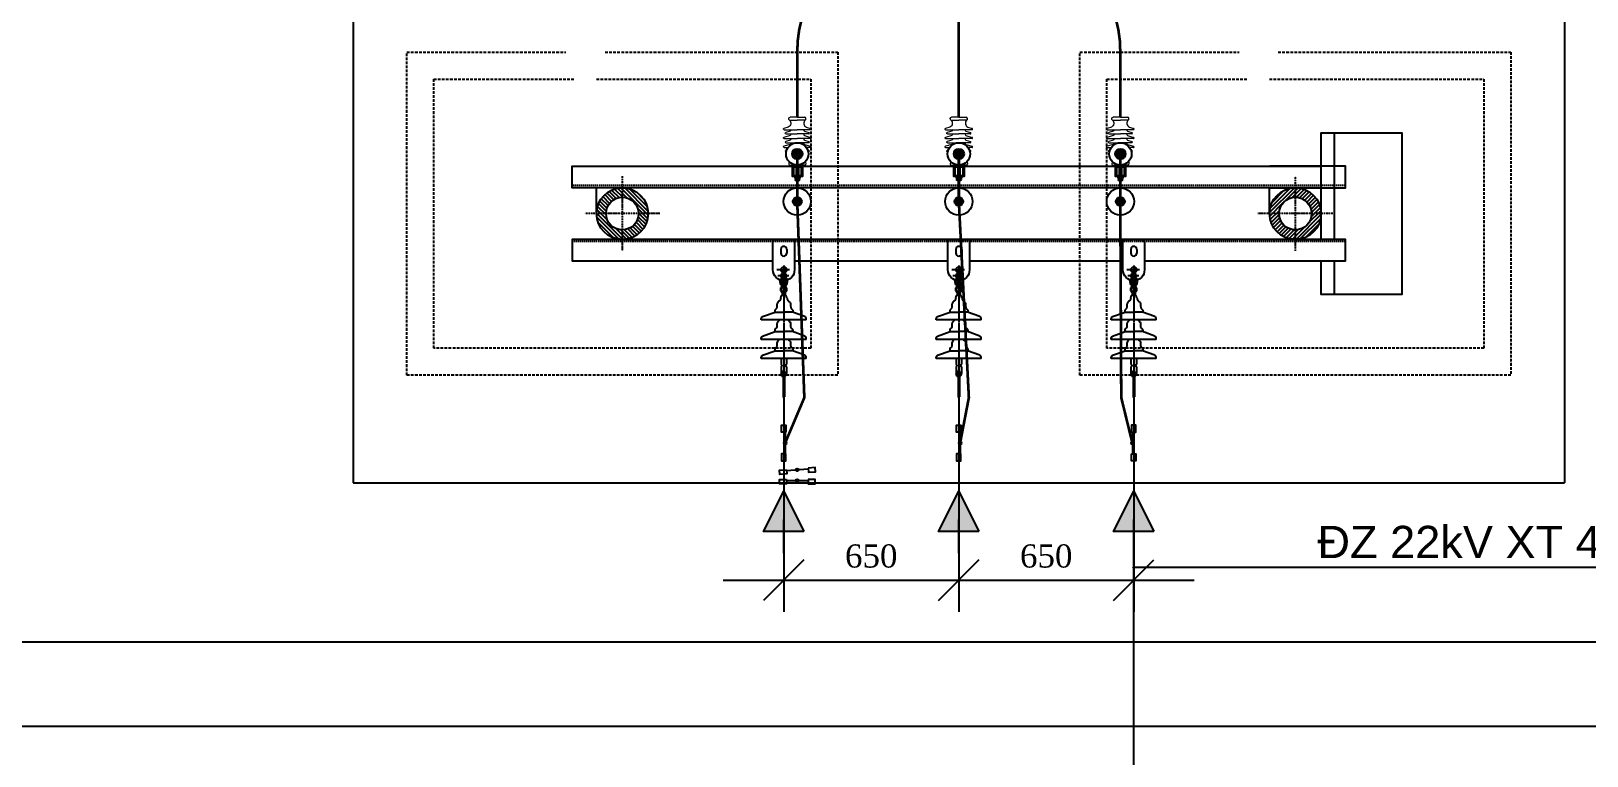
# Model space of a CAD drawing. Header units: inches. Extents: x -246336 to 136055, y -106871 to 69513.
# Drawn here: x -126574 to -120796, y 1425 to 4118 of the extents above; entities that cross this region are included whole.
import ezdxf

# ---------------------------------------------------------------- set-up
doc = ezdxf.new("R2010")
doc.units = ezdxf.units.IN
doc.header["$MEASUREMENT"] = 0
for name, pattern in [('ACAD_ISO10W100', [18.5, 12, -3, 0.5, -3]), ('CENTER', [2, 1.25, -0.25, 0.25, -0.25]), ('DASHED', [0.75, 0.5, -0.25]), ('DASHEDX2', [1.5, 1, -0.5])]:
    doc.linetypes.add(name, pattern=pattern)
doc.layers.add('Hoa Nhon 2T1', color=7, linetype='Continuous')
doc.layers.add('XA-TT1', color=7, linetype='Continuous')
doc.styles.get("Standard").update_dxf_attribs({"font": 'VNTIME_0.TTF', "height": 86})
doc.styles.add('VU', font='arial.ttf', dxfattribs={"height": 12})
doc.linetypes.add('FENCELINE2', pattern='A,6.35,-2.54,[132,ltypeshp.shx,S=2.54,R=0,X=-2.54,Y=0],-2.54,25.4', length=36.83)
doc.dimstyles.new('TAM', dxfattribs={"dimscale": 75, "dimtxt": 2, "dimasz": 2, "dimexe": 3, "dimexo": 2, "dimgap": 1, "dimtad": 0, "dimtoh": 1, "dimdec": 0, "dimdsep": 46, "dimtxsty": 'Standard', "dimblk1": 'OBLIQUE', "dimblk2": 'OBLIQUE', "dimsah": 1, "dimcen": -1, "dimdle": 3, "dimclrd": 251, "dimclre": 251, "dimadec": 0, "dimazin": 0, "dimtfac": 1, "dimtdec": 0, "dimtmove": 0, "dimatfit": 3, "dimldrblk": 'OBLIQUE', "dimfxl": 1, "dimtvp": 1, "dimtolj": 1, "dimtzin": 0, "dimarcsym": 0})
doc.dimstyles.new('TL1-10', dxfattribs={"dimtxt": 14, "dimasz": 7, "dimexe": 0, "dimexo": 0, "dimgap": 2, "dimtad": 1, "dimdec": 0, "dimlfac": 10, "dimzin": 9, "dimdsep": 46, "dimtxsty": 'VU', "dimblk": 'OBLIQUE', "dimcen": 2, "dimclrd": 4, "dimclre": 4, "dimclrt": 7, "dimadec": 0, "dimazin": 0, "dimtfac": 1, "dimtdec": 0, "dimtix": 1, "dimtmove": 2, "dimatfit": 3, "dimldrblk": 'OBLIQUE', "dimfxl": 1, "dimtolj": 1, "dimtzin": 9, "dimarcsym": 0})

# ---------------------------------------------------------------- blocks, each defined once
blk = doc.blocks.new('SU')
for p, q in [((-53, 759), (-86, 667)), ((-29, 769), (-39, 769)), ((-29, 769), (-29, 436)), ((92, 759), (58, 667)), ((116, 769), (106, 769)), ((116, 769), (116, 436)), ((234, 759), (200, 667)), ((258, 769), (248, 769)), ((258, 769), (258, 436)), ((-338, 617), (-371, 617)), ((-371, 617), (-371, 614)), ((-304, 614), (-371, 614)), ((-304, 591), (-371, 591)), ((-371, 587), (-371, 591)), ((-338, 587), (-371, 587)), ((-354, 619), (-363, 619)), ((-363, 619), (-363, 617)), ((-363, 586), (-363, 587)), ((-354, 586), (-363, 586)), ((-361, 619), (-361, 623)), ((-361, 585), (-361, 581)), ((-354, 624), (-359, 624)), ((-354, 586), (-359, 586)), ((-354, 580), (-359, 580)), ((-358, 623), (-358, 619)), ((-358, 623), (-358, 619)), ((-358, 581), (-358, 585)), ((-358, 581), (-358, 585)), ((-357, 591), (-357, 614)), ((-357, 580), (-357, 577)), ((-357, 577), (-356, 576)), ((-357, 577), (-354, 577)), ((-356, 576), (-354, 576)), ((-354, 624), (-349, 624)), ((-354, 619), (-346, 619)), ((-354, 586), (-346, 586)), ((-354, 586), (-349, 586)), ((-354, 580), (-349, 580)), ((-351, 577), (-354, 577)), ((-352, 576), (-354, 576)), ((-351, 577), (-352, 576)), ((-351, 623), (-351, 619)), ((-351, 591), (-351, 614)), ((-351, 581), (-351, 585)), ((-351, 580), (-351, 577)), ((-348, 619), (-348, 623)), ((-348, 585), (-348, 581)), ((-346, 619), (-346, 617)), ((-346, 586), (-346, 587)), ((-338, 617), (-327, 629)), ((-338, 587), (-327, 576)), ((-304, 629), (-327, 629)), ((-304, 576), (-327, 576)), ((-304, 614), (-278, 614)), ((-304, 591), (-278, 591)), ((-280, 591), (-275, 591)), ((-278, 614), (-275, 614)), ((-232, 614), (-209, 614)), ((-232, 591), (-209, 591)), ((-86, 667), (-86, 602)), ((-86, 538), (-86, 602)), ((58, 667), (58, 602)), ((58, 538), (58, 602)), ((200, 667), (200, 602)), ((200, 538), (200, 602)), ((259, 623), (299, 623)), ((259, 582), (299, 582)), ((305, 616), (303, 618)), ((305, 588), (303, 586)), ((314, 616), (316, 618)), ((314, 588), (316, 586)), ((320, 623), (325, 623)), ((320, 582), (325, 582)), ((320, 582), (370, 582)), ((325, 623), (370, 623)), ((360, 611), (370, 611)), ((360, 594), (370, 594)), ((-53, 446), (-86, 538)), ((92, 446), (58, 538)), ((234, 446), (200, 538)), ((-29, 436), (-39, 436)), ((116, 436), (106, 436)), ((258, 436), (248, 436))]:
    blk.add_line(p, q)
at = {"color": 4, "linetype": 'CENTER', "ltscale": 10}
for p, q in [((-430, 602), (910, 602)), ((-399, 644), (-399, 551))]:
    blk.add_line(p, q, dxfattribs=at)
at = {"color": 4}
for p, q in [((-357, 598), (-351, 598)), ((-356, 591), (-356, 598)), ((-356, 576), (-356, 580)), ((-354, 639), (-354, 559)), ((-352, 591), (-352, 598)), ((-352, 576), (-352, 580))]:
    blk.add_line(p, q, dxfattribs=at)
at = {"color": 9}
for p, q in [((390, 608), (541, 608)), ((391, 597), (547, 597))]:
    blk.add_line(p, q, dxfattribs=at)
blk.add_lwpolyline([(-399, 611), (-328, 611), (-328, 594), (-399, 594)])
for centre, radius in [((-304, 602), 11.2), ((-254, 602), 16)]:
    blk.add_circle(centre, radius)
for centre, radius, start, end in [((-39, 754), 15, 90, 160.2802), ((106, 754), 15, 90, 160.2802), ((248, 754), 15, 90, 160.2802), ((-359, 622), 1.95, 32.9022, 147.0978), ((-359, 584), 1.95, 32.9022, 147.0978), ((-359, 582), 1.95, 212.9022, 327.0978), ((-354, 617), 6.77, 60.3023, 119.6977), ((-354, 617), 6.77, 60.3023, 119.6977), ((-354, 580), 6.77, 60.3023, 119.6977), ((-354, 587), 6.77, 240.3023, 299.6977), ((-354, 587), 6.77, 240.3023, 299.6977), ((-349, 622), 1.95, 32.9022, 147.0978), ((-349, 584), 1.95, 32.9022, 147.0978), ((-349, 582), 1.95, 212.9022, 327.0978), ((-304, 602), 26.3, 25.3769, 90), ((-304, 602), 26.3, 270, 334.6231), ((-278, 619), 5, 270, 326.3049), ((-278, 586), 5, 33.6951, 90), ((-254, 602), 24.3, 213.6951, 146.3049), ((-189, 602), 22.8, 90, 270), ((293, 614), 11.2, 25.6706, 58.4804), ((293, 591), 11.2, 301.5196, 334.3294), ((310, 621), 6, 225.0339, 314.9661), ((310, 584), 6, 45.0339, 134.9661), ((326, 614), 11.2, 121.5196, 154.3294), ((326, 591), 11.2, 205.6706, 238.4804), ((360, 602), 8.86, 90, 270), ((370, 602), 20.7, 270, 90), ((370, 602), 8.86, 270, 90), ((-39, 451), 15, 199.7198, 270), ((106, 451), 15, 199.7198, 270), ((248, 451), 15, 199.7198, 270)]:
    blk.add_arc(centre, radius, start, end)
for points in [[(-189, 625), (-177, 629), (-168, 637), (-150, 652), (-113, 657), (-99, 669), (-86, 667)], [(-189, 580), (-177, 576), (-168, 568), (-150, 553), (-113, 548), (-99, 536), (-86, 538)]]:
    blk.add_spline(points, degree=3)
for points, knots in [([(-29, 632), (-27, 633), (-19, 641), (-4, 660), (29, 646), (42, 673), (54, 669), (58, 667)], [17.292777, 17.292777, 17.292777, 17.292777, 24.779036, 47.769228, 85.139292, 103.993282, 117.459235, 117.459235, 117.459235, 117.459235]), ([(116, 634), (117, 635), (123, 642), (138, 660), (171, 646), (184, 673), (196, 669), (200, 667)], [20.754354, 20.754354, 20.754354, 20.754354, 24.779036, 47.769228, 85.139292, 103.993282, 117.459235, 117.459235, 117.459235, 117.459235]), ([(-29, 573), (-27, 572), (-19, 564), (-4, 545), (29, 559), (42, 532), (54, 536), (58, 538)], [17.292777, 17.292777, 17.292777, 17.292777, 24.779036, 47.769228, 85.139292, 103.993282, 117.459235, 117.459235, 117.459235, 117.459235]), ([(116, 571), (117, 570), (123, 563), (138, 545), (171, 559), (184, 532), (196, 536), (200, 538)], [20.754354, 20.754354, 20.754354, 20.754354, 24.779036, 47.769228, 85.139292, 103.993282, 117.459235, 117.459235, 117.459235, 117.459235])]:
    blk.add_open_spline(points, degree=3, knots=knots)
blk.add_open_spline([(541, 608), (542, 606), (544, 602), (546, 599), (547, 597)], degree=3, knots=[23.521858, 23.521858, 23.521858, 23.521858, 27.44351, 31.421956, 31.421956, 31.421956, 31.421956], dxfattribs=at)
blk = doc.blocks.new('_OBLIQUE')
at = {"color": 0, "linetype": 'ByBlock'}
blk.add_line((-0.5, -0.5), (0.5, 0.5), dxfattribs=at)
blk = doc.blocks.new('*D101')
at = {"color": 251, "lineweight": -2}
for p, q in [((-123778.9, 2177.9), (-123778.9, 2303)), ((-123128.9, 2177.9), (-123128.9, 2303)), ((-124003.9, 2078), (-122903.9, 2078))]:
    blk.add_line(p, q, dxfattribs=at)
at = {"layer": 'Defpoints', "color": 0}
for p in [(-123778.9, 2027.9), (-123128.9, 2078), (-123128.9, 2027.9)]:
    blk.add_point(p, dxfattribs=at)
at = {"color": 251, "lineweight": -2, "xscale": 150, "yscale": 150, "zscale": 150, "rotation": 180}
blk.add_blockref('_OBLIQUE', (-123778.9, 2078), dxfattribs=at)
at = {"color": 251, "lineweight": -2, "xscale": 150, "yscale": 150, "zscale": 150}
blk.add_blockref('_OBLIQUE', (-123128.9, 2078), dxfattribs=at)
at = {"color": 0, "insert": (-123453.9, 2167.3), "char_height": 86, "attachment_point": 5}
blk.add_mtext('\\A1;650', dxfattribs=at)
blk = doc.blocks.new('*D102')
at = {"color": 251, "lineweight": -2}
for p, q in [((-123128.9, 2177.9), (-123128.9, 2303)), ((-122478.9, -3715.4), (-122478.9, 2303)), ((-123353.9, 2078), (-122253.9, 2078))]:
    blk.add_line(p, q, dxfattribs=at)
at = {"layer": 'Defpoints', "color": 0}
for p in [(-123128.9, 2027.9), (-122478.9, 2078), (-122478.9, -3865.4)]:
    blk.add_point(p, dxfattribs=at)
at = {"color": 251, "lineweight": -2, "xscale": 150, "yscale": 150, "zscale": 150, "rotation": 180}
blk.add_blockref('_OBLIQUE', (-123128.9, 2078), dxfattribs=at)
at = {"color": 251, "lineweight": -2, "xscale": 150, "yscale": 150, "zscale": 150}
blk.add_blockref('_OBLIQUE', (-122478.9, 2078), dxfattribs=at)
at = {"color": 0, "insert": (-122803.9, 2167.3), "char_height": 86, "attachment_point": 5}
blk.add_mtext('\\A1;650', dxfattribs=at)
blk = doc.blocks.new('01')
for points in [[(39020.64, -7246.37, 1), (39024.48, -7246.37, 1)], [(39020.93, -7264.02, -1), (39024.2, -7264.02, -1)]]:
    blk.add_hatch(color=256).paths.add_polyline_path(points)
at = {"color": 4, "linetype": 'Continuous', "lineweight": 5}
for p, q in [((39019.61, -7233.83), (39022.56, -7233.83)), ((39022.56, -7232.71), (39019.86, -7232.71)), ((39022.56, -7232.71), (39025.26, -7232.71)), ((39025.51, -7233.83), (39022.56, -7233.83)), ((39019.22, -7236.37), (39017.62, -7236.88)), ((39019.93, -7239.48), (39017.62, -7240.2)), ((39017.65, -7237.35), (39022.56, -7237.35)), ((39019.93, -7237.93), (39018.26, -7238.44)), ((39018.31, -7238.89), (39022.56, -7238.89)), ((39027.47, -7237.35), (39022.56, -7237.35)), ((39026.82, -7238.89), (39022.56, -7238.89)), ((39025.19, -7237.93), (39026.86, -7238.44)), ((39025.19, -7239.48), (39027.5, -7240.2)), ((39025.91, -7236.37), (39027.5, -7236.88)), ((39019.93, -7242.8), (39017.62, -7243.52)), ((39017.65, -7240.67), (39022.56, -7240.67)), ((39017.65, -7243.99), (39019.14, -7243.99)), ((39019.93, -7241.25), (39018.26, -7241.76)), ((39018.63, -7244.97), (39018.26, -7245.08)), ((39018.31, -7242.21), (39022.56, -7242.21)), ((39018.31, -7245.53), (39018.47, -7245.53)), ((39027.47, -7240.67), (39022.56, -7240.67)), ((39026.82, -7242.21), (39022.56, -7242.21)), ((39025.19, -7241.25), (39026.86, -7241.76)), ((39025.19, -7242.8), (39027.5, -7243.52)), ((39027.47, -7243.99), (39025.99, -7243.99)), ((39026.49, -7244.97), (39026.86, -7245.08)), ((39026.82, -7245.53), (39026.65, -7245.53)), ((39019.46, -7249.16), (39019.37, -7250.2)), ((39019.72, -7250.54), (39022.56, -7250.54)), ((39022.02, -7250.54), (39022.02, -7255.08)), ((39025.4, -7250.54), (39022.56, -7250.54)), ((39023.1, -7250.54), (39023.1, -7255.08)), ((39025.67, -7249.16), (39025.75, -7250.2)), ((39021.61, -7255.21), (39021.61, -7255.87)), ((39022.02, -7253.52), (39022.56, -7253.52)), ((39022.02, -7256.4), (39022.13, -7256.51)), ((39022.08, -7255.28), (39022.08, -7255.87)), ((39022.13, -7256.51), (39022.56, -7256.51)), ((39023.1, -7253.52), (39022.56, -7253.52)), ((39022.99, -7256.51), (39022.56, -7256.51)), ((39023.1, -7256.4), (39022.99, -7256.51)), ((39023.05, -7255.28), (39023.05, -7255.87)), ((39023.52, -7255.21), (39023.52, -7255.87))]:
    blk.add_line(p, q, dxfattribs=at)
at = {"color": 4, "linetype": 'Continuous'}
for p, q in [((39021.84, -7255.94), (39022.56, -7255.94)), ((39022.02, -7255.94), (39022.02, -7256.4)), ((39023.28, -7255.94), (39022.56, -7255.94)), ((39023.1, -7255.94), (39023.1, -7256.4))]:
    blk.add_line(p, q, dxfattribs=at)
at = {"color": 4, "linetype": 'CENTER', "ltscale": 0.05}
for p, q in [((39023.1, -7256.4), (39022.02, -7256.4)), ((39022.13, -7255.94), (39022.13, -7256.51)), ((39022.99, -7255.94), (39022.99, -7256.51))]:
    blk.add_line(p, q, dxfattribs=at)
at = {"color": 4, "linetype": 'CENTER', "lineweight": 5, "ltscale": 0.05}
for p, q in [((39022.13, -7253.52), (39022.13, -7255.08)), ((39022.99, -7253.52), (39022.99, -7255.08))]:
    blk.add_line(p, q, dxfattribs=at)
at = {"color": 4, "flags": 128}
for points in [[(39024.16, -7250.94), (39024.53, -7250.94), (39024.53, -7254.73), (39020.75, -7254.73), (39020.75, -7254.35)], [(39021.13, -7254.73), (39020.75, -7254.73), (39020.75, -7250.94), (39024.53, -7250.94), (39024.53, -7251.32)], [(39021.13, -7254.35), (39024.16, -7254.35), (39024.16, -7251.32)], [(39024.16, -7251.32), (39021.13, -7251.32), (39021.13, -7254.35)]]:
    blk.add_lwpolyline(points, dxfattribs=at)
at = {"color": 4, "linetype": 'Continuous', "lineweight": 5}
for points in [[(39022.56, -7255.08), (39021.48, -7255.08), (39021.48, -7255.21), (39022.56, -7255.21)], [(39022.56, -7255.08), (39023.64, -7255.08), (39023.64, -7255.21), (39022.56, -7255.21)]]:
    blk.add_lwpolyline(points, dxfattribs=at)
for centre, radius in [((39022.56, -7246.37), 4.17), ((39022.56, -7246.37), 1.92), ((39022.56, -7264.02), 5.07), ((39022.56, -7264.02), 1.63)]:
    blk.add_circle(centre, radius)
for centre, start, end in [((39019.74, -7250.18), 182.54894, 267.93442), ((39025.39, -7250.18), 272.06558, 357.45106)]:
    blk.add_arc(centre, 0.363, start, end, dxfattribs=at)
at = {"color": 4, "linetype": 'Continuous'}
for centre, radius, start, end in [((39021.84, -7255.62), 0.414, 55.46302, 124.53698), ((39021.84, -7255.53), 0.414, 235.46302, 304.53698), ((39022.56, -7256.86), 1.65, 90, 107.07487), ((39022.56, -7254.29), 1.65, 252.92513, 270), ((39022.56, -7256.86), 1.65, 72.92513, 90), ((39022.56, -7254.29), 1.65, 270, 287.07487), ((39023.28, -7255.62), 0.414, 55.46302, 124.53698), ((39023.28, -7255.53), 0.414, 235.46302, 304.53698)]:
    blk.add_arc(centre, radius, start, end, dxfattribs=at)
at = {"color": 4, "linetype": 'Continuous', "lineweight": 5, "extrusion": (0, 0, -1)}
for centre, major_axis, start_param, end_param in [((39018.71, -7234.98), (0, -1.48), 3.818652, 5.922667), ((39019.98, -7233.33), (0, -0.63), 0.645144, 2.955385), ((39017.69, -7237.11), (0, -0.242), 0.149844, 2.840876), ((39017.69, -7240.43), (0, -0.242), 0.149844, 2.840876), ((39018.3, -7238.67), (0, -0.229), -0.047539, 2.975238), ((39019.86, -7237.63), (0, -0.309), 3.543905, 6.035893), ((39019.86, -7239.18), (0, -0.309), 3.543905, 6.035893), ((39017.69, -7243.75), (0, -0.242), 0.149844, 2.840876), ((39018.3, -7241.99), (0, -0.229), -0.047539, 2.975238), ((39018.3, -7245.3), (0, -0.229), -0.047539, 2.975238), ((39019.86, -7240.95), (0, -0.309), 3.543905, 6.035893), ((39019.86, -7242.5), (0, -0.309), 3.543905, 6.035893)]:
    blk.add_ellipse(centre, major_axis=major_axis, ratio=0.970874, start_param=start_param, end_param=end_param, dxfattribs=at)
at = {"color": 4, "linetype": 'Continuous', "lineweight": 5}
for centre, major_axis, start_param, end_param in [((39026.41, -7234.98), (0, -1.48), 3.818652, 5.922667), ((39025.14, -7233.33), (0, -0.63), 0.645144, 2.955385), ((39025.26, -7237.63), (0, -0.309), 3.543905, 6.035893), ((39025.26, -7239.18), (0, -0.309), 3.543905, 6.035893), ((39026.83, -7238.67), (0, -0.229), -0.047539, 2.975238), ((39027.43, -7237.11), (0, -0.242), 0.149844, 2.840876), ((39027.43, -7240.43), (0, -0.242), 0.149844, 2.840876), ((39025.26, -7240.95), (0, -0.309), 3.543905, 6.035893), ((39025.26, -7242.5), (0, -0.309), 3.543905, 6.035893), ((39026.83, -7241.99), (0, -0.229), -0.047539, 2.975238), ((39026.83, -7245.3), (0, -0.229), -0.047539, 2.975238), ((39027.43, -7243.75), (0, -0.242), 0.149844, 2.840876)]:
    blk.add_ellipse(centre, major_axis=major_axis, ratio=0.970874, start_param=start_param, end_param=end_param, dxfattribs=at)

msp = doc.modelspace()

# ---------------------------------------------------------------- hatches: boundary and pattern name
h = msp.add_hatch(color=256)
edge = h.paths.add_edge_path()
edge.add_arc((-123773.739, 2587.31), 5, 0, 360)
h = msp.add_hatch(color=256)
edge = h.paths.add_edge_path()
edge.add_arc((-123123.739, 2587.31), 5, 0, 360)
h = msp.add_hatch(color=256)
edge = h.paths.add_edge_path()
edge.add_arc((-122483.871, 2587.31), 5, 0, 360)
h = msp.add_hatch(color=256)
edge = h.paths.add_edge_path()
edge.add_arc((-123728.532, 2488.509), 5, 0, 360)
h = msp.add_hatch(color=256)
edge = h.paths.add_edge_path()
edge.add_arc((-123728.532, 2448.902), 5, 0, 360)
for points in [[(-123703.577, 2259.124), (-123853.577, 2259.124), (-123778.577, 2409.124)], [(-123053.577, 2259.124), (-123203.577, 2259.124), (-123128.577, 2409.124)], [(-122403.577, 2259.124), (-122553.577, 2259.124), (-122478.577, 2409.124)]]:
    msp.add_hatch(color=256).paths.add_polyline_path(points)
at = {"layer": 'XA-TT1', "linetype": 'Continuous', "ltscale": 4}
h = msp.add_hatch(dxfattribs=at)
h.set_pattern_fill('ANSI31', color=4, scale=80, angle=-90, style=0)
h.set_pattern_definition([(315, (-512754.133, 74655.233), (7.0710678, 7.0710678), [])])
h.paths.add_polyline_path([(-124378.514, 3379.473), (-124378.514, 3344.071, 0.41421356), (-124282.637, 3439.948), (-124318.039, 3439.948, -0.41421356)])
h.paths.add_polyline_path([(-124318.039, 3439.948), (-124282.637, 3439.948, 0.41421356), (-124378.514, 3535.825), (-124378.514, 3500.424, -0.41421356)])
h.paths.add_polyline_path([(-124378.514, 3500.424), (-124378.514, 3535.825, 0.41421356), (-124474.392, 3439.948), (-124438.99, 3439.948, -0.41421356)])
h.paths.add_polyline_path([(-124438.99, 3439.948), (-124474.392, 3439.948, 0.41421356), (-124378.514, 3344.071), (-124378.514, 3379.473, -0.41421356)])
h = msp.add_hatch(dxfattribs=at)
h.set_pattern_fill('ANSI31', color=4, scale=80, angle=-90, style=0)
h.set_pattern_definition([(45, (-115363.789, 14579.729), (7.071068, -7.071068), [])])
h.paths.add_polyline_path([(-121878.514, 3500.424), (-121878.514, 3535.825, -0.41421356), (-121782.637, 3439.948), (-121818.039, 3439.948, 0.41421356)])
h.paths.add_polyline_path([(-121818.039, 3439.948), (-121782.637, 3439.948, -0.41421356), (-121878.514, 3344.071), (-121878.514, 3379.473, 0.41421356)])
h.paths.add_polyline_path([(-121878.514, 3379.473), (-121878.514, 3344.071, -0.41421356), (-121974.392, 3439.948), (-121938.99, 3439.948, 0.41421356)])
h.paths.add_polyline_path([(-121938.99, 3439.948), (-121974.392, 3439.948, -0.41421356), (-121878.514, 3535.825), (-121878.514, 3500.424, 0.41421356)])

# ---------------------------------------------------------------- linework, layer by layer
at = {"color": 3}
for p, q in [((-121732.867, 3534.641), (-121732.867, 3738.764)), ((-121732.867, 3342.886), (-121732.867, 3534.641)), ((-121732.867, 3139.948), (-121732.867, 3264.071))]:
    msp.add_line(p, q, dxfattribs=at)
at = {"color": 1}
for p, q in [((-124474.392, 3439.948), (-124474.392, 3535.825)), ((-121974.392, 3439.948), (-121974.392, 3535.825)), ((-121782.867, 3344.071), (-121782.867, 3535.825)), ((-124378.514, 3344.071), (-124283.287, 3344.071)), ((-121878.514, 3344.071), (-121783.287, 3344.071)), ((-123778.881, 2758.149), (-123778.881, 1960.798)), ((-123128.881, 2758.149), (-123128.881, 1960.798)), ((-122478.881, 2758.149), (-122478.881, 1960.798)), ((-123773.739, 2627.596), (-123773.739, 2547.023)), ((-123123.739, 2627.596), (-123123.739, 2547.023)), ((-122483.871, 2627.596), (-122483.871, 2547.023)), ((-123768.692, 2485.327), (-123688.371, 2491.691)), ((-123768.818, 2448.902), (-123688.245, 2448.902))]:
    msp.add_line(p, q, dxfattribs=at)
for p, q in [((-123818.729, 3344.071), (-123738.729, 3344.071)), ((-123168.729, 3344.071), (-123088.729, 3344.071)), ((-122518.729, 3344.071), (-122438.729, 3344.071))]:
    msp.add_line(p, q)
at = {"color": 4}
for p, q in [((-123789.729, 3307.071), (-123789.729, 3293.071)), ((-123767.729, 3307.071), (-123767.729, 3293.071)), ((-123139.729, 3307.071), (-123139.729, 3293.071)), ((-123117.729, 3307.071), (-123117.729, 3293.071)), ((-122489.729, 3307.071), (-122489.729, 3293.071)), ((-122467.729, 3307.071), (-122467.729, 3293.071))]:
    msp.add_line(p, q, dxfattribs=at)
at = {"color": 1, "const_width": 10}
for points in [[(-123728.523, 3798.212), (-123728.523, 4039.948, -0.37564498), (-123355.266, 4476.245, 8.83099007)], [(-122528.808, 3798.212), (-122528.808, 4039.948, 0.37564498), (-122902.065, 4476.245, -8.83099007)]]:
    msp.add_lwpolyline(points, format="xyb", dxfattribs=at)
for points in [[(-123128.666, 4474.879), (-123128.666, 3798.212)], [(-123728.523, 3485.077), (-123728.523, 3661.583)], [(-123128.435, 3485.077), (-123128.435, 3661.583)], [(-122528.52, 3485.077), (-122528.52, 3661.583)], [(-123773.739, 2587.31), (-123702.361, 2756.332), (-123728.754, 3485.077)], [(-123123.739, 2587.31), (-123091.209, 2756.332), (-123128.435, 3485.077)], [(-122483.871, 2587.31), (-122525.216, 2756.332), (-122528.75, 3485.077)]]:
    msp.add_lwpolyline(points, dxfattribs=at)
at = {"color": 4, "linetype": 'DASHED', "ltscale": 20}
for points in [[(-124442.032, 4039.948), (-123578.514, 4039.948), (-123578.514, 2839.948), (-125178.514, 2839.948), (-125178.514, 4039.948), (-124587.667, 4039.948)], [(-121942.032, 4039.948), (-121078.514, 4039.948), (-121078.514, 2839.948), (-122678.514, 2839.948), (-122678.514, 4039.948), (-122087.667, 4039.948)], [(-124474.849, 3939.948), (-123678.514, 3939.948), (-123678.514, 2939.948), (-125078.514, 2939.948), (-125078.514, 3939.948), (-124554.849, 3939.948)], [(-121974.849, 3939.948), (-121178.514, 3939.948), (-121178.514, 2939.948), (-122578.514, 2939.948), (-122578.514, 3939.948), (-122054.849, 3939.948)]]:
    msp.add_lwpolyline(points, dxfattribs=at)
at = {"color": 3}
for points in [[(-121782.867, 3535.825), (-121782.867, 3739.948), (-121482.867, 3739.948), (-121482.867, 3139.948), (-121782.867, 3139.948), (-121782.867, 3264.071)], [(-121782.867, 3344.071), (-121782.867, 3535.825)]]:
    msp.add_lwpolyline(points, dxfattribs=at)
for points in [[(-124283.287, 3535.825), (-124564.423, 3535.825), (-124564.423, 3615.825), (-124283.287, 3615.825)], [(-124283.287, 3615.825), (-121783.287, 3615.825)], [(-121973.629, 3535.658), (-121692.493, 3535.905), (-121692.564, 3615.905), (-121973.699, 3615.658)], [(-121783.287, 3535.825), (-124283.287, 3535.825)], [(-123818.729, 3344.071), (-124564.653, 3344.071), (-124564.653, 3264.071), (-123818.729, 3264.071)], [(-122438.729, 3264.071), (-121692.836, 3264.071), (-121692.836, 3344.071), (-123818.729, 3344.071)], [(-123738.729, 3264.071), (-123168.729, 3264.071)], [(-123088.729, 3264.071), (-122518.729, 3264.071)], [(-123703.577, 2259.124), (-123853.577, 2259.124), (-123778.577, 2409.124), (-123703.577, 2259.124)], [(-123053.577, 2259.124), (-123203.577, 2259.124), (-123128.577, 2409.124), (-123053.577, 2259.124)], [(-122403.577, 2259.124), (-122553.577, 2259.124), (-122478.577, 2409.124), (-122403.577, 2259.124)]]:
    msp.add_lwpolyline(points)
for points in [[(-123738.729, 3344.071), (-123738.729, 3231.071, -0.41421356), (-123778.729, 3191.071), (-123778.729, 3191.071, -0.41421356), (-123818.729, 3231.071), (-123818.729, 3344.071)], [(-123088.729, 3344.071), (-123088.729, 3231.071, -0.41421356), (-123128.729, 3191.071), (-123128.729, 3191.071, -0.41421356), (-123168.729, 3231.071), (-123168.729, 3344.071)], [(-122438.729, 3344.071), (-122438.729, 3231.071, -0.41421356), (-122478.729, 3191.071), (-122478.729, 3191.071, -0.41421356), (-122518.729, 3231.071), (-122518.729, 3344.071)]]:
    msp.add_lwpolyline(points, format="xyb")
at = {"color": 4}
for centre in [(-123778.729, 3231.071), (-123128.729, 3231.071), (-122478.729, 3231.071)]:
    msp.add_circle(centre, 11, dxfattribs=at)
for centre in [(-123773.739, 2587.31), (-123123.739, 2587.31), (-122483.871, 2587.31), (-123728.532, 2488.509), (-123728.532, 2448.902)]:
    msp.add_circle(centre, 5)
for centre, start, end in [((-123778.729, 3307.071), 0, 180), ((-123128.729, 3307.071), 0, 180), ((-122478.729, 3307.071), 0, 180), ((-123778.729, 3293.071), 180, 0), ((-123128.729, 3293.071), 180, 0), ((-122478.729, 3293.071), 180, 0)]:
    msp.add_arc(centre, 11, start, end, dxfattribs=at)
at = {"layer": 'Defpoints', "color": 0}
msp.add_lwpolyline([(-107042.734, 19644.113), (-132882.489, 19644.113), (-132882.489, 1536.098), (-107042.734, 1536.098)], close=True, dxfattribs=at)
at = {"layer": 'Hoa Nhon 2T1', "color": 1}
msp.add_lwpolyline([(-131321.453, 1848.305), (-131321.453, 19331.906), (-107354.941, 19331.906), (-107354.941, 1848.305)], close=True, dxfattribs=at)
at = {"layer": 'XA-TT1', "color": 4, "linetype": 'FENCELINE2', "ltscale": 30}
msp.add_line((-120878.514, 6439.948), (-120878.514, 2439.948), dxfattribs=at)
at = {"layer": 'XA-TT1', "color": 4, "linetype": 'DASHEDX2', "ltscale": 5}
for p, q in [((-121692.5, 3543.905), (-124564.423, 3543.825)), ((-123818.729, 3336.071), (-124564.653, 3336.071)), ((-121692.836, 3336.071), (-123818.729, 3336.071))]:
    msp.add_line(p, q, dxfattribs=at)
at = {"layer": 'XA-TT1', "color": 4, "linetype": 'ACAD_ISO10W100', "ltscale": 0.5}
for p, q in [((-124378.514, 3578.887), (-124378.514, 3301.009)), ((-121878.514, 3301.009), (-121878.514, 3578.887)), ((-124239.575, 3439.948), (-124517.453, 3439.948)), ((-121739.575, 3439.948), (-122017.453, 3439.948))]:
    msp.add_line(p, q, dxfattribs=at)
at = {"layer": 'XA-TT1', "color": 4, "linetype": 'FENCELINE2', "ltscale": 30}
for points in [[(-125378.514, 5639.948), (-125378.514, 2439.948)], [(-125378.514, 2439.948), (-125378.514, 2439.948), (-120878.514, 2439.948)]]:
    msp.add_lwpolyline(points, dxfattribs=at)
at = {"layer": 'XA-TT1', "flags": 128}
for points in [[(-123770.864, 2627.596), (-123786.594, 2627.596), (-123786.594, 2653.831), (-123770.864, 2653.831)], [(-123120.864, 2627.596), (-123136.594, 2627.596), (-123136.594, 2653.831), (-123120.864, 2653.831)], [(-122486.746, 2627.596), (-122471.016, 2627.596), (-122471.016, 2653.831), (-122486.746, 2653.831)], [(-123770.864, 2547.023), (-123786.594, 2547.023), (-123786.594, 2520.789), (-123770.864, 2520.789)], [(-123120.864, 2547.023), (-123136.594, 2547.023), (-123136.594, 2520.789), (-123120.864, 2520.789)], [(-122486.746, 2547.023), (-122471.016, 2547.023), (-122471.016, 2520.789), (-122486.746, 2520.789)], [(-123768.919, 2488.193), (-123767.677, 2472.512), (-123793.83, 2470.44), (-123795.072, 2486.121)], [(-123688.598, 2494.557), (-123687.356, 2478.876), (-123661.203, 2480.948), (-123662.445, 2496.629)], [(-123768.818, 2451.777), (-123768.818, 2436.047), (-123795.053, 2436.047), (-123795.053, 2451.777)], [(-123688.245, 2451.777), (-123688.245, 2436.047), (-123662.01, 2436.047), (-123662.01, 2451.777)]]:
    msp.add_lwpolyline(points, close=True, dxfattribs=at)
at = {"layer": 'XA-TT1', "color": 2}
for centre, radius in [((-124378.514, 3439.948), 95.877), ((-121878.514, 3439.948), 95.877), ((-124378.514, 3439.948), 60.475), ((-121878.514, 3439.948), 60.475)]:
    msp.add_circle(centre, radius, dxfattribs=at)

# ---------------------------------------------------------------- block references
at = {"xscale": 10, "yscale": 10, "zscale": 10}
for p in [(-513954.136, 76125.275), (-513354.048, 76125.275), (-512754.133, 76125.275)]:
    msp.add_blockref('01', p, dxfattribs=at)
at = {"xscale": 0.5016062212234829, "yscale": 0.5016062212234829, "zscale": 0.501606221205425, "rotation": 270}
for p in [(-124080.923, 3030.946), (-123430.923, 3030.946), (-122780.923, 3030.946)]:
    msp.add_blockref('SU', p, dxfattribs=at)

# ---------------------------------------------------------------- texts
at = {"ltscale": 5, "insert": (-121074.533, 2219.05), "char_height": 119.97575, "width": 1572.96808, "attachment_point": 5, "style": 'VU'}
msp.add_mtext('ĐZ 22kV XT 472E9', dxfattribs=at)

# ---------------------------------------------------------------- dimensions: what is measured, and where the dimension line sits
for base, p1, p2, picture, middle in [((-123128.881, 2077.953), (-123778.881, 2027.858), (-123128.881, 2027.858), '*D101', (-123453.881, 2167.309)), ((-122478.881, 2077.953), (-123128.881, 2027.858), (-122478.881, -3865.423), '*D102', (-122803.881, 2167.309))]:
    dim = msp.add_linear_dim(base=base, p1=p1, p2=p2, dimstyle='TAM')
    dim.commit()
    dim.dimension.update_dxf_attribs({"geometry": picture, "text_midpoint": middle})

# ---------------------------------------------------------------- leaders
msp.add_leader([(-122478.881, 2126.628), (-120299.569, 2126.628)], dimstyle='TL1-10', override={"dimgap": 2, "dimtad": 0})

doc.saveas('drawing.dxf')
